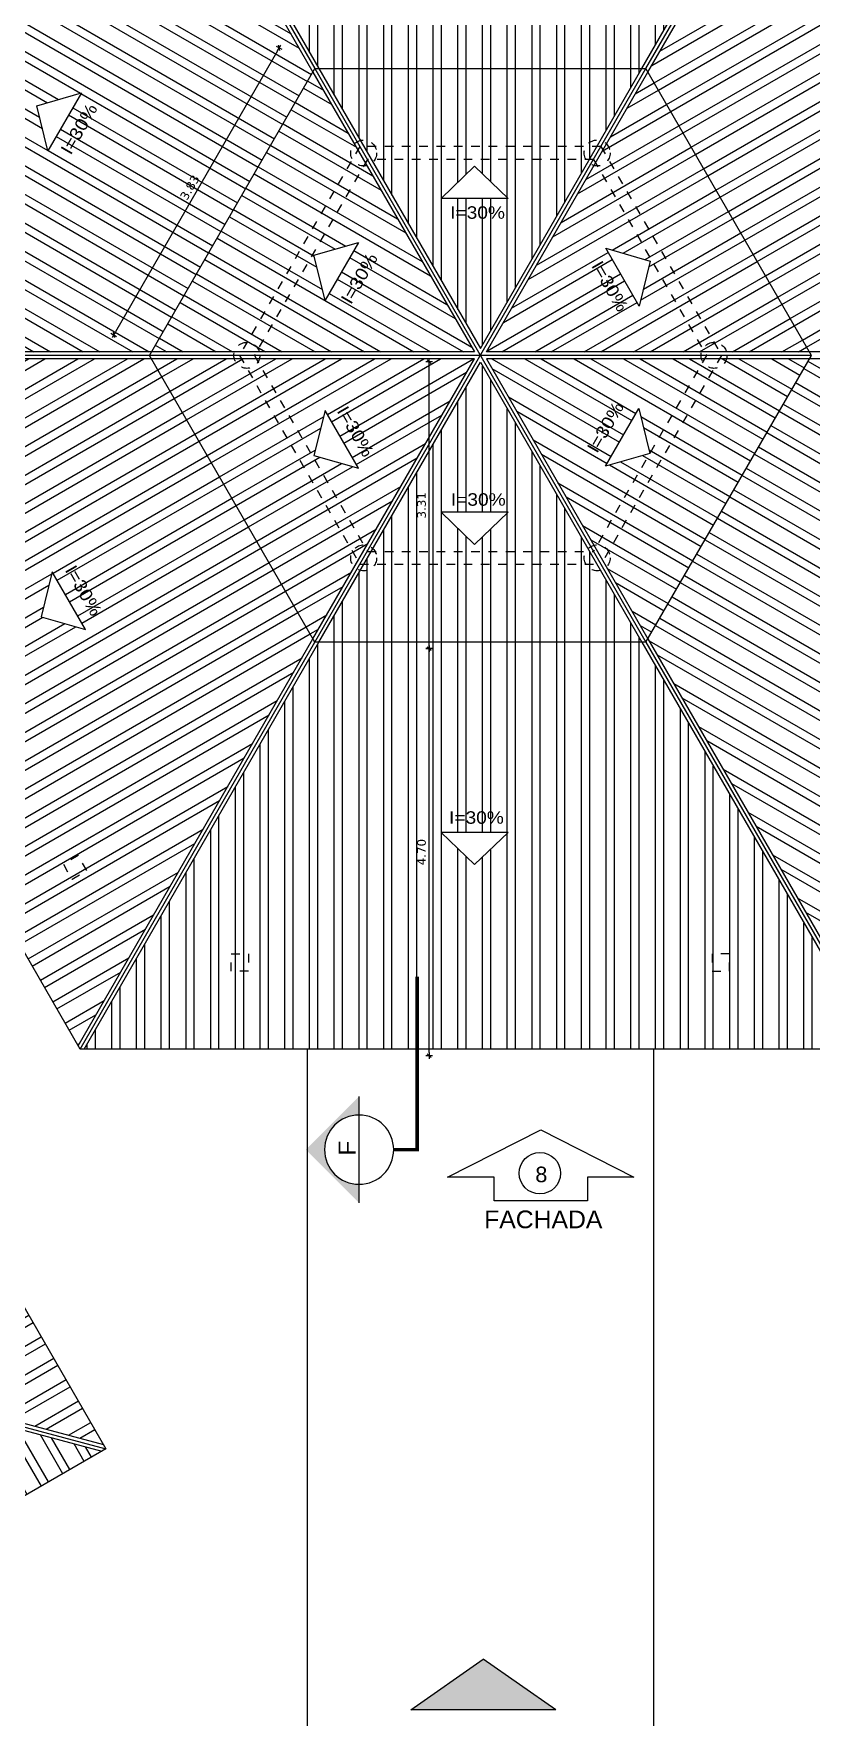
# Model space of a CAD drawing. Extents: x 249 to 354, y 55 to 132.
# Drawn here: x 310.67 to 319.66, y 64.96 to 84.41 of the extents above; entities that cross this region are included whole.
import ezdxf

# ---------------------------------------------------------------- set-up
doc = ezdxf.new("R2010")
doc.units = 0
doc.header["$LTSCALE"] = 0.005
doc.header["$PDMODE"] = 3
doc.linetypes.add('DASHDOT', pattern=[25.4, 12.7, -6.35, 0, -6.35])
doc.layers.get('0').update_dxf_attribs({"linetype": 'CONTINUOUS'})
doc.layers.get('Defpoints').update_dxf_attribs({"linetype": 'CONTINUOUS'})
for name, color, linetype in [('01', 1, 'CONTINUOUS'), ('02', 2, 'CONTINUOUS'), ('A-COB', 3, 'CONTINUOUS'), ('A-CONST', 2, 'DASHDOT'), ('A-PISOS-NIVEL', 1, 'CONTINUOUS'), ('ARQ-CTA-1_075', 1, 'CONTINUOUS'), ('ARQ-SMB-1_100', 1, 'CONTINUOUS'), ('ARQ-TXT-1_050', 2, 'CONTINUOUS'), ('ARQ-TXT-1_075', 2, 'CONTINUOUS'), ('ARQ-TXT-1_100', 2, 'CONTINUOUS')]:
    doc.layers.add(name, color=color, linetype=linetype)
doc.styles.add('A20', font='arial.ttf', dxfattribs={"height": 0.2})
doc.styles.add('ESC-50-A20', font='arial.ttf', dxfattribs={"height": 0.1})
doc.styles.add('FNDE Text Cota 0075', font='verdana.ttf', dxfattribs={"height": 0.1})
doc.dimstyles.new('FNDE 1-075', dxfattribs={"dimscale": 2.5, "dimtxt": 0.1, "dimasz": 0.015, "dimexe": 0.15, "dimexo": 0.15, "dimgap": 0.015, "dimtad": 1, "dimzin": 4, "dimdsep": 46, "dimtxsty": 'FNDE Text Cota 0075', "dimblk": 'tic', "dimcen": 0.025, "dimdle": 0.15, "dimse1": 1, "dimse2": 1, "dimclrd": 251, "dimclre": 251, "dimclrt": 256, "dimaunit": 1, "dimadec": 3, "dimazin": 0, "dimtfac": 1, "dimtix": 1, "dimtmove": 2, "dimatfit": 3, "dimldrblk": 'DOTSMALL', "dimfxl": 0.15, "dimtvp": 1, "dimtolj": 1, "dimtzin": 0, "dimarcsym": 0})
pattern_1 = [(90, (381.86902, -161.0893), (-0.28575, 6e-17), []), (90, (381.96427, -160.99406), (-0.28575, 6e-17), [])]
pattern_2 = [(210, (381.86902, -161.0893), (0.142875, -0.24746676), []), (210, (381.7389, -161.05445), (0.142875, -0.24746676), [])]
pattern_3 = [(150, (381.86902, -161.0893), (-0.142875, -0.24746676), []), (150, (381.83416, -160.9592), (-0.142875, -0.24746676), [])]
pattern_4 = [(150, (558.2409, 16.98773), (-0.142875, -0.24746676), []), (150, (558.20604, 17.11784), (-0.142875, -0.24746676), [])]

# ---------------------------------------------------------------- blocks, each defined once
blk = doc.blocks.new('tic')
at = {"color": 251}
for p, q in [((-1, 0), (1, 0)), ((0, -1), (0, 1))]:
    blk.add_line(p, q, dxfattribs=at)
blk.add_line((-0.6, -0.6), (0.6, 0.6))
blk = doc.blocks.new('*D24')
at = {"layer": 'ARQ-CTA-1_075', "color": 251, "lineweight": -2, "transparency": 16777216}
blk.add_line((310.399, 89.131), (305.809, 81.181), dxfattribs=at)
at = {"layer": 'Defpoints', "color": 0, "transparency": 16777216}
for p in [(311.208, 88.707), (305.79, 81.148), (306.581, 80.692)]:
    blk.add_point(p, dxfattribs=at)
at = {"layer": 'ARQ-CTA-1_075', "color": 251, "lineweight": -2, "transparency": 16777216, "xscale": 0.0375, "yscale": 0.0375, "zscale": 0.0375}
for p, rotation in [((310.418, 89.163), 60.00000000000043), ((305.79, 81.148), 240.0000000000005)]:
    blk.add_blockref('tic', p, dxfattribs=dict(at, rotation=rotation))
at = {"layer": 'ARQ-CTA-1_075', "transparency": 16777216, "insert": (308.026, 85.2), "char_height": 0.1, "attachment_point": 5, "rotation": 60, "style": 'FNDE Text Cota 0075'}
blk.add_mtext('\\A1;9.25', dxfattribs=at)
blk = doc.blocks.new('_DotSmall')
at = {"color": 0, "linetype": 'ByBlock', "const_width": 0.5}
blk.add_lwpolyline([(-0.0625, 0, 1), (0.0625, 0, 1)], format="xyb", close=True, dxfattribs=at)
blk = doc.blocks.new('*D25')
at = {"layer": 'ARQ-CTA-1_075', "color": 251, "lineweight": -2, "transparency": 16777216}
blk.add_line((313.491, 84.211), (311.616, 80.962), dxfattribs=at)
at = {"layer": 'Defpoints', "color": 0, "transparency": 16777216}
for p in [(313.923, 84.005), (311.597, 80.93), (312.01, 80.692)]:
    blk.add_point(p, dxfattribs=at)
at = {"layer": 'ARQ-CTA-1_075', "color": 251, "lineweight": -2, "transparency": 16777216, "xscale": 0.0375, "yscale": 0.0375, "zscale": 0.0375}
for p, rotation in [((313.51, 84.243), 59.99999999999994), ((311.597, 80.93), 239.9999999999999)]:
    blk.add_blockref('tic', p, dxfattribs=dict(at, rotation=rotation))
at = {"layer": 'ARQ-CTA-1_075', "transparency": 16777216, "insert": (312.476, 82.631), "char_height": 0.1, "attachment_point": 5, "rotation": 60, "style": 'FNDE Text Cota 0075'}
blk.add_mtext('\\A1;3.83', dxfattribs=at)
blk = doc.blocks.new('FNDE-Ind Corte-1_100')
blk.add_hatch(color=251).paths.add_polyline_path([(241.999, -2.386), (242.214, -2.386, -1), (243.014, -2.386), (243.229, -2.386), (242.614, -1.77)])
at = {"color": 251, "linetype": 'Continuous'}
blk.add_line((243.229, -2.386), (241.999, -2.386), dxfattribs=at)
blk.add_circle((242.614, -2.386), 0.4, dxfattribs=at)
blk = doc.blocks.new('*D34')
at = {"layer": 'ARQ-CTA-1_075', "color": 251, "lineweight": -2, "transparency": 16777216}
blk.add_line((315.244, 72.64), (315.244, 77.266), dxfattribs=at)
at = {"layer": 'Defpoints', "color": 0, "transparency": 16777216}
for p in [(315.244, 77.304), (315.97, 77.304), (315.97, 72.602)]:
    blk.add_point(p, dxfattribs=at)
at = {"layer": 'ARQ-CTA-1_075', "color": 251, "lineweight": -2, "transparency": 16777216, "xscale": 0.0375, "yscale": 0.0375, "zscale": 0.0375}
for p, rotation in [((315.244, 77.304), 90), ((315.244, 72.602), 270)]:
    blk.add_blockref('tic', p, dxfattribs=dict(at, rotation=rotation))
at = {"layer": 'ARQ-CTA-1_075', "transparency": 16777216, "insert": (315.155, 74.953), "char_height": 0.1, "attachment_point": 5, "rotation": 90, "style": 'FNDE Text Cota 0075'}
blk.add_mtext('\\A1;4.70', dxfattribs=at)
blk = doc.blocks.new('*D35')
at = {"layer": 'ARQ-CTA-1_075', "color": 251, "lineweight": -2, "transparency": 16777216}
blk.add_line((315.244, 77.341), (315.244, 80.579), dxfattribs=at)
at = {"layer": 'Defpoints', "color": 0, "transparency": 16777216}
for p in [(315.244, 80.617), (315.97, 80.617), (315.244, 77.304)]:
    blk.add_point(p, dxfattribs=at)
at = {"layer": 'ARQ-CTA-1_075', "color": 251, "lineweight": -2, "transparency": 16777216, "xscale": 0.0375, "yscale": 0.0375, "zscale": 0.0375}
for p, rotation in [((315.244, 80.617), 90), ((315.244, 77.304), 270)]:
    blk.add_blockref('tic', p, dxfattribs=dict(at, rotation=rotation))
at = {"layer": 'ARQ-CTA-1_075', "transparency": 16777216, "insert": (315.155, 78.96), "char_height": 0.1, "attachment_point": 5, "rotation": 90, "style": 'FNDE Text Cota 0075'}
blk.add_mtext('\\A1;3.31', dxfattribs=at)

msp = doc.modelspace()

# ---------------------------------------------------------------- hatches: boundary and pattern name
at = {"layer": '01'}
h = msp.add_hatch(dxfattribs=at)
h.set_pattern_fill('ANSI32', color=256, scale=0.03, angle=45)
h.set_pattern_definition(pattern_1)
h.paths.add_polyline_path([(311.255, 88.707), (313.969, 84.005), (317.702, 84.005), (320.417, 88.707)])
h.paths.add_polyline_path([(315.769, 86.575), (316.155, 86.204), (315.383, 86.204)])
h = msp.add_hatch(dxfattribs=at)
h.set_pattern_fill('ANSI32', color=256, scale=0.03, angle=105)
h.set_pattern_definition(pattern_4)
h.paths.add_polyline_path([(306.604, 80.732), (312.033, 80.732), (313.9, 83.965), (311.185, 88.667)])
h.paths.add_polyline_path([(310.836, 83.056), (311.222, 83.724), (310.707, 83.575)])
h = msp.add_hatch(dxfattribs=at)
h.set_pattern_fill('ANSI32', color=256, scale=0.03, angle=165)
h.set_pattern_definition(pattern_2)
h.paths.add_polyline_path([(319.638, 80.732), (317.772, 83.965), (320.486, 88.667), (325.067, 80.732)])
h.paths.add_polyline_path([(320.989, 83.581), (320.861, 83.061), (320.475, 83.729)])
h = msp.add_hatch(dxfattribs=at)
h.set_pattern_fill('ANSI32', color=256, scale=0.03, angle=165)
h.set_pattern_definition(pattern_2)
h.paths.add_polyline_path([(313.9, 77.418), (312.033, 80.652), (306.604, 80.652), (311.185, 72.717)])
h.paths.add_polyline_path([(310.757, 77.673), (310.886, 78.193), (311.271, 77.525)])
h = msp.add_hatch(dxfattribs=at)
h.set_pattern_fill('ANSI32', color=256, scale=0.03, angle=105)
h.set_pattern_definition(pattern_4)
h.paths.add_polyline_path([(320.486, 72.717), (317.772, 77.418), (319.638, 80.652), (325.067, 80.652)])
h.paths.add_polyline_path([(320.383, 77.544), (320.769, 78.212), (320.897, 77.692)])
h = msp.add_hatch(dxfattribs=at)
h.set_pattern_fill('ANSI32', color=256, scale=0.03, angle=45)
h.set_pattern_definition(pattern_1)
h.paths.add_polyline_path([(311.255, 72.677), (313.969, 77.378), (317.702, 77.378), (320.417, 72.677)])
h.paths.add_polyline_path([(315.383, 75.18), (316.155, 75.18), (315.769, 74.809)])
at = {"layer": '01', "linetype": 'Continuous'}
h = msp.add_hatch(color=251, dxfattribs=at)
h.dxf.hatch_style = 1
h.paths.add_polyline_path([(315.869, 65.63), (315.032, 65.044), (316.706, 65.044)])
at = {"layer": 'A-PISOS-NIVEL'}
h = msp.add_hatch(dxfattribs=at)
h.set_pattern_fill('ANSI32', color=2, scale=0.03, angle=105)
h.set_pattern_definition(pattern_3)
h.paths.add_polyline_path([(313.9, 83.965), (315.766, 80.732), (312.033, 80.732)])
h.paths.add_polyline_path([(314.425, 81.997), (314.039, 81.328), (313.911, 81.848)])
h = msp.add_hatch(dxfattribs=at)
h.set_pattern_fill('ANSI32', color=2, scale=0.03, angle=45)
h.set_pattern_definition(pattern_1)
h.paths.add_polyline_path([(313.969, 84.005), (315.836, 80.772), (317.702, 84.005)])
h.paths.add_polyline_path([(315.769, 82.876), (316.155, 82.505), (315.383, 82.505)])
h = msp.add_hatch(dxfattribs=at)
h.set_pattern_fill('ANSI32', color=2, scale=0.03, angle=165)
h.set_pattern_definition(pattern_2)
h.paths.add_polyline_path([(319.638, 80.732), (317.772, 83.965), (315.905, 80.732)])
h.paths.add_polyline_path([(317.8, 81.781), (317.671, 81.261), (317.285, 81.929)])
h = msp.add_hatch(dxfattribs=at)
h.set_pattern_fill('ANSI32', color=2, scale=0.03, angle=165)
h.set_pattern_definition(pattern_2)
h.paths.add_polyline_path([(313.9, 77.418), (312.033, 80.652), (315.766, 80.652)])
h.paths.add_polyline_path([(314.425, 79.387), (313.911, 79.535), (314.039, 80.055)])
h = msp.add_hatch(dxfattribs=at)
h.set_pattern_fill('ANSI32', color=2, scale=0.03, angle=45)
h.set_pattern_definition(pattern_1)
h.paths.add_polyline_path([(313.969, 77.378), (315.836, 80.612), (317.702, 77.378)])
h.paths.add_polyline_path([(315.383, 78.879), (316.155, 78.879), (315.769, 78.508)])
h = msp.add_hatch(dxfattribs=at)
h.set_pattern_fill('ANSI32', color=2, scale=0.03, angle=105)
h.set_pattern_definition(pattern_3)
h.paths.add_polyline_path([(319.638, 80.652), (315.905, 80.652), (317.772, 77.418)])
h.paths.add_polyline_path([(317.667, 80.08), (317.796, 79.56), (317.282, 79.412)])
h = msp.add_hatch(dxfattribs=at)
h.set_pattern_fill('ANSI32', color=256, scale=0.03, angle=165, style=0)
h.set_pattern_definition([(210, (137.56273, 99.5827), (0.142875, -0.24746677), []), (210, (137.43262, 99.61757), (0.142875, -0.24746677), [])])
h.paths.add_polyline_path([(305.925, 76.528), (305.875, 76.615), (305.961, 76.665), (306.011, 76.578)], flags=16)
h.paths.add_polyline_path([(302.98, 74.649), (302.947, 74.63), (300.234, 71.386), (304.464, 64.059), (305.932, 69.537)])
h.paths.add_polyline_path([(302.957, 71.678), (303.343, 71.01), (302.829, 71.158)])
h.paths.add_polyline_path([(305.778, 77.982), (303.731, 75.541), (303.841, 74.937), (303.091, 75.291), (303.031, 75.256), (303.179, 74.907), (303.028, 74.726), (306.001, 69.577), (311.479, 68.109)])
h.paths.add_polyline_path([(305.732, 73.28), (306.246, 73.131), (306.117, 72.612)])
h = msp.add_hatch(dxfattribs=at)
h.set_pattern_fill('ANSI32', color=256, scale=0.03, angle=75, style=0)
h.set_pattern_definition([(120, (137.56273, 99.5827), (-0.24746677, -0.142875), []), (120, (137.5976, 99.71282), (-0.24746677, -0.142875), [])])
h.paths.add_polyline_path([(306.003, 69.493), (304.541, 64.038), (311.458, 68.032)])
h.paths.add_polyline_path([(306.9, 67.085), (307.568, 67.471), (307.419, 66.957)])

# ---------------------------------------------------------------- linework, layer by layer
at = {"layer": '02'}
for points in [[(311.222, 83.724), (310.836, 83.056), (310.707, 83.575)], [(311.271, 77.525), (310.886, 78.193), (310.757, 77.673)], [(316.155, 75.18), (315.383, 75.18), (315.769, 74.809)]]:
    msp.add_lwpolyline(points, close=True, dxfattribs=at)
at = {"layer": 'A-COB'}
for p, q in [((312.01, 80.692), (313.923, 84.005)), ((313.9, 83.965), (315.766, 80.732)), ((313.923, 84.005), (317.749, 77.378)), ((313.923, 77.378), (317.749, 84.005)), ((313.923, 84.005), (317.749, 84.005)), ((313.969, 84.005), (315.836, 80.772)), ((315.836, 80.772), (317.702, 84.005)), ((315.905, 80.732), (317.772, 83.965)), ((319.662, 80.692), (317.749, 84.005)), ((315.766, 80.732), (312.033, 80.732)), ((319.638, 80.732), (315.905, 80.732)), ((319.662, 80.692), (312.01, 80.692)), ((313.923, 77.378), (312.01, 80.692)), ((315.766, 80.652), (312.033, 80.652)), ((313.9, 77.418), (315.766, 80.652)), ((313.969, 77.378), (315.836, 80.612)), ((315.836, 80.612), (317.702, 77.378)), ((315.905, 80.652), (317.772, 77.418)), ((319.638, 80.652), (315.905, 80.652)), ((317.749, 77.378), (319.662, 80.692)), ((317.749, 77.378), (313.923, 77.378))]:
    msp.add_line(p, q, dxfattribs=at)
for points in [[(316.155, 82.505), (315.383, 82.505), (315.769, 82.876)], [(314.425, 81.997), (314.039, 81.328), (313.911, 81.848)], [(317.671, 81.261), (317.285, 81.929), (317.8, 81.781)], [(314.425, 79.387), (314.039, 80.055), (313.911, 79.535)], [(317.282, 79.412), (317.667, 80.08), (317.796, 79.56)], [(316.155, 78.879), (315.383, 78.879), (315.769, 78.508)]]:
    msp.add_lwpolyline(points, close=True, dxfattribs=at)
at = {"layer": 'A-CONST'}
for p, q in [((314.442, 83.105), (313.049, 80.692)), ((317.229, 83.105), (314.442, 83.105)), ((317.229, 83.105), (318.622, 80.692)), ((314.529, 82.955), (313.222, 80.692)), ((317.142, 82.955), (314.529, 82.955)), ((317.142, 82.955), (318.449, 80.692)), ((313.049, 80.692), (314.442, 78.278)), ((313.222, 80.692), (314.529, 78.428)), ((318.449, 80.692), (317.142, 78.428)), ((318.622, 80.692), (317.229, 78.278)), ((314.529, 78.428), (317.142, 78.428)), ((314.442, 78.278), (317.229, 78.278))]:
    msp.add_line(p, q, dxfattribs=at)
for points in [[(311.287, 74.74), (311.187, 74.914), (311.014, 74.814), (311.114, 74.64)], [(312.956, 73.777), (313.156, 73.777), (313.156, 73.577), (312.956, 73.577)], [(318.716, 73.777), (318.516, 73.777), (318.516, 73.577), (318.716, 73.577)]]:
    msp.add_lwpolyline(points, close=True, dxfattribs=at)
for centre in [(314.486, 83.03), (317.186, 83.03), (313.136, 80.692), (318.536, 80.692), (314.486, 78.353), (317.186, 78.353)]:
    msp.add_circle(centre, 0.15, dxfattribs=at)
at = {"layer": 'A-PISOS-NIVEL', "color": 2}
for p, q in [((311.208, 88.707), (313.923, 84.005)), ((311.255, 88.707), (313.969, 84.005)), ((317.702, 84.005), (320.417, 88.707)), ((317.749, 84.005), (320.463, 88.707)), ((311.185, 88.667), (313.9, 83.965)), ((317.772, 83.965), (320.486, 88.667)), ((312.033, 80.732), (306.604, 80.732)), ((325.067, 80.732), (319.638, 80.732)), ((311.208, 72.677), (306.581, 80.692)), ((312.01, 80.692), (306.581, 80.692)), ((312.033, 80.652), (306.604, 80.652)), ((325.067, 80.652), (319.638, 80.652)), ((311.185, 72.717), (313.9, 77.418)), ((317.772, 77.418), (320.486, 72.717)), ((311.208, 72.677), (313.923, 77.378)), ((311.255, 72.677), (313.969, 77.378)), ((317.702, 77.378), (320.417, 72.677)), ((317.749, 77.378), (320.463, 72.677)), ((320.463, 72.677), (311.208, 72.677)), ((305.974, 69.542), (311.507, 68.06)), ((306.001, 69.577), (311.479, 68.109)), ((306.003, 69.493), (311.458, 68.032))]:
    msp.add_line(p, q, dxfattribs=at)
at = {"layer": 'A-PISOS-NIVEL'}
for p, q in [((313.836, 63.609), (313.836, 72.677)), ((317.836, 72.677), (317.836, 63.609)), ((315.032, 65.044), (315.869, 65.63)), ((316.706, 65.044), (315.869, 65.63)), ((316.706, 65.044), (315.032, 65.044))]:
    msp.add_line(p, q, dxfattribs=at)
at = {"layer": 'A-PISOS-NIVEL', "color": 2}
msp.add_lwpolyline([(305.778, 77.982), (311.507, 68.06), (304.492, 64.01), (300.234, 71.386)], dxfattribs=at)
at = {"layer": 'ARQ-SMB-1_100', "color": 251, "linetype": 'DASHDOT', "ltscale": 0.1}
msp.add_lwpolyline([(314.833, 71.516, 0.04, 0.04, 0), (315.104, 71.516, 0.04, 0.04, 0), (315.104, 73.516, 0, 0, 0)], format="xyseb", dxfattribs=at)
at = {"layer": 'ARQ-SMB-1_100'}
msp.add_lwpolyline([(315.994, 71.198), (315.455, 71.198), (316.533, 71.747), (317.611, 71.198), (317.072, 71.198), (317.072, 70.924), (315.994, 70.924), (315.994, 71.198)], dxfattribs=at)
at = {"layer": 'ARQ-SMB-1_100', "color": 2}
msp.add_circle((316.523, 71.244), 0.239, dxfattribs=at)

# ---------------------------------------------------------------- block references
at = {"layer": 'ARQ-SMB-1_100', "xscale": -1, "rotation": 90}
msp.add_blockref('FNDE-Ind Corte-1_100', (312.047, 314.13), dxfattribs=at)

# ---------------------------------------------------------------- texts
at = {"layer": 'ARQ-TXT-1_050', "insert": (316.47, 71.32), "char_height": 0.18, "width": 0.12938, "attachment_point": 1, "style": 'A20'}
msp.add_mtext('8', dxfattribs=at)
at = {"layer": 'ARQ-TXT-1_050', "insert": (315.356, 70.813), "char_height": 0.2048, "attachment_point": 1, "style": 'ESC-50-A20'}
msp.add_mtext_dynamic_manual_height_columns('\\pi0.52273;FACHADA  ', width=2.38952, gutter_width=1, heights=[0], dxfattribs=at)
at = {"layer": 'ARQ-TXT-1_075', "style": 'ESC-50-A20', "text_generation_flag": 6, "width": 1.1}
for rotation, p in [(240, (311.099, 82.998)), (180, (315.486, 82.27)), (240, (314.339, 81.271)), (120, (317.113, 81.729)), (240, (317.184, 79.552)), (120, (314.171, 80.051)), (180, (315.494, 78.955)), (120, (311.027, 78.213)), (180, (315.473, 75.281))]:
    msp.add_text('I=30%%%', height=0.144, rotation=rotation, dxfattribs=at).set_placement(p)
at = {"layer": 'ARQ-TXT-1_100', "insert": (314.195, 71.448), "char_height": 0.2, "width": 8.52818, "attachment_point": 1, "rotation": 90, "style": 'ESC-50-A20'}
msp.add_mtext('F', dxfattribs=at)

# ---------------------------------------------------------------- dimensions: what is measured, and where the dimension line sits
at = {"layer": 'ARQ-CTA-1_075'}
for p1, p2, distance, picture, middle in [((311.208, 88.707), (306.581, 80.692), -0.913, '*D24', (308.026, 85.2)), ((313.923, 84.005), (312.01, 80.692), -0.476, '*D25', (312.476, 82.631))]:
    dim = msp.add_aligned_dim(p1=p1, p2=p2, distance=distance, dimstyle='FNDE 1-075', dxfattribs=at)
    dim.commit()
    dim.dimension.update_dxf_attribs({"geometry": picture, "text_midpoint": middle})
for base, p1, p2, picture, middle in [((315.244, 80.617), (315.244, 77.304), (315.97, 80.617), '*D35', (315.155, 78.96)), ((315.244, 77.304), (315.97, 72.602), (315.97, 77.304), '*D34', (315.155, 74.953))]:
    dim = msp.add_linear_dim(base=base, p1=p1, p2=p2, angle=90, dimstyle='FNDE 1-075', dxfattribs=at)
    dim.commit()
    dim.dimension.update_dxf_attribs({"geometry": picture, "text_midpoint": middle})

doc.saveas('drawing.dxf')
